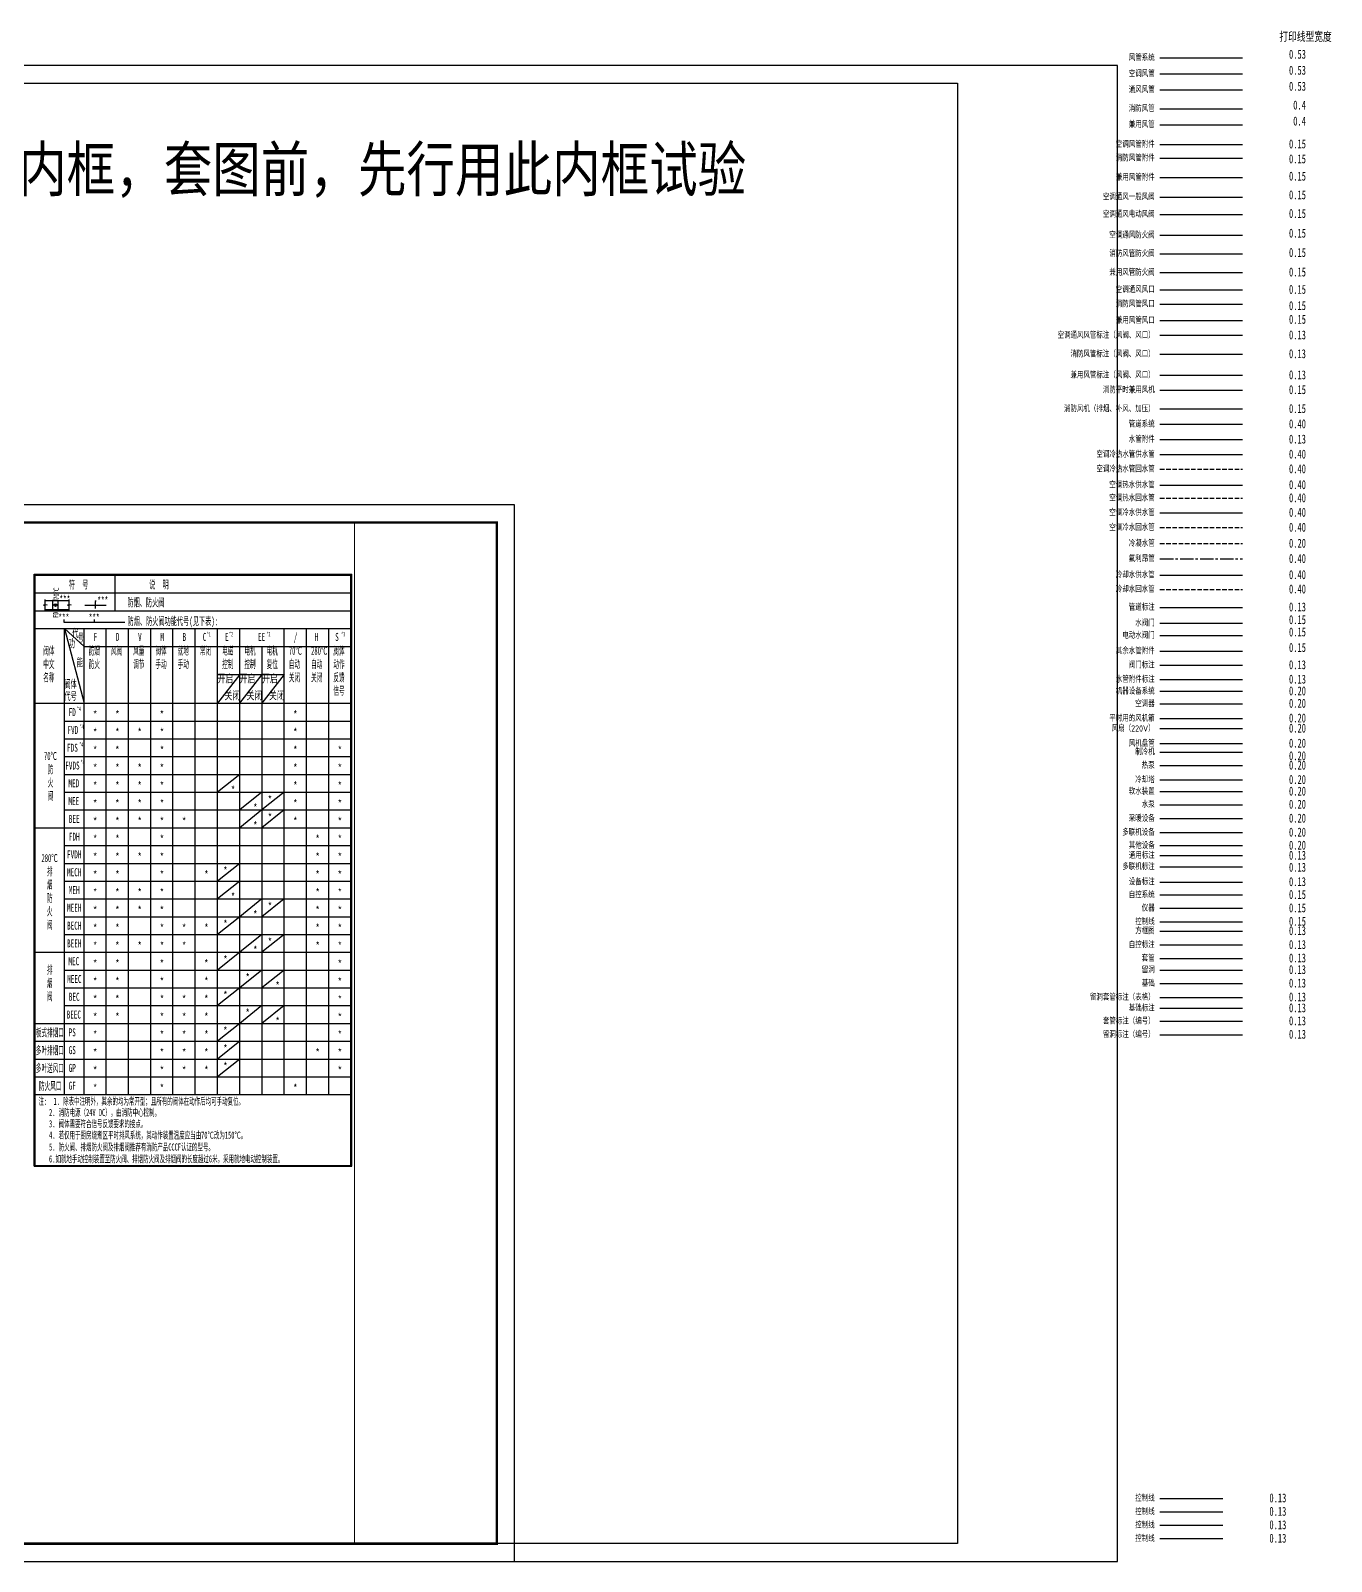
# Model space of a CAD drawing. Header units: millimetres. Extents: x 1637 to 339553, y 1785 to 98458.
# Drawn here: x 82428 to 155530, y 1785 to 87842 of the extents above; entities that cross this region are included whole.
import ezdxf
from ezdxf.enums import TextEntityAlignment as Align

# ---------------------------------------------------------------- set-up
doc = ezdxf.new("R2010")
doc.units = ezdxf.units.MM
doc.header["$LTSCALE"] = 1000
for name, pattern in [('CENTER2', [1.125, 0.75, -0.125, 0.125, -0.125]), ('DASH', [0.35, 0.25, -0.1]), ('HIDDEN', [9.525, 6.35, -3.175])]:
    doc.linetypes.add(name, pattern=pattern)
doc.layers.get('Defpoints').update_dxf_attribs({"color": 9})
for name, color, linetype in [('H-AI', 6, 'Continuous'), ('H-AI-CTRL', 6, 'HIDDEN'), ('H-AI-DIMS', 7, 'Continuous'), ('H-AI-INST', 6, 'Continuous'), ('H-AI-RECT', 7, 'Continuous'), ('H-BASE', 7, 'Continuous'), ('H-BASE-DIMS', 7, 'Continuous'), ('H-BUSH', 7, 'Continuous'), ('H-BUSH-DIMS', 7, 'Continuous'), ('H-DAPP-AAPP', 3, 'Continuous'), ('H-DAPP-ADAMP', 11, 'Continuous'), ('H-DAPP-DAMP', 3, 'Continuous'), ('H-DAPP-DAPP', 131, 'Continuous'), ('H-DAPP-DDAMP', 131, 'Continuous'), ('H-DAPP-DGRIL', 131, 'Continuous'), ('H-DAPP-EDAMP', 31, 'Continuous'), ('H-DAPP-FAPP', 3, 'Continuous'), ('H-DAPP-FDAMP', 161, 'Continuous'), ('H-DAPP-FGRIL', 161, 'Continuous'), ('H-DAPP-GRIL', 11, 'Continuous'), ('H-DIMS', 7, 'Continuous'), ('H-DIMS-DUAL', 7, 'Continuous'), ('H-DIMS-DUCT', 7, 'Continuous'), ('H-DIMS-EQUP', 7, 'Continuous'), ('H-DIMS-FIRE', 7, 'Continuous'), ('H-DIMS-VRV', 7, 'Continuous'), ('H-DUAL-FBOX', 131, 'Continuous'), ('H-DUCT', 2, 'Continuous'), ('H-DUCT-ACON', 2, 'Continuous'), ('H-DUCT-DUAL', 30, 'Continuous'), ('H-DUCT-FIRE', 20, 'Continuous'), ('H-DUCT-VENT', 2, 'Continuous'), ('H-EQUP', 4, 'Continuous'), ('H-EQUP-AHU', 4, 'Continuous'), ('H-EQUP-CHI', 4, 'Continuous'), ('H-EQUP-CT', 4, 'Continuous'), ('H-EQUP-ELSE', 4, 'Continuous'), ('H-EQUP-FANS', 4, 'Continuous'), ('H-EQUP-FBOX', 4, 'Continuous'), ('H-EQUP-FC', 4, 'Continuous'), ('H-EQUP-HEAT', 4, 'Continuous'), ('H-EQUP-HP', 4, 'Continuous'), ('H-EQUP-PUMP', 4, 'Continuous'), ('H-EQUP-SW', 4, 'Continuous'), ('H-EQUP-VRV', 4, 'Continuous'), ('H-FIRE-FBOX', 161, 'Continuous'), ('H-HOBU-DIMS', 7, 'Continuous'), ('H-HOLE', 7, 'Continuous'), ('h-hole-dims', 7, 'Continuous'), ('H-PAPP-DIMS', 7, 'Continuous'), ('H-PAPP-ELSE', 3, 'Continuous'), ('h-papp-evalv', 3, 'Continuous'), ('h-papp-valv', 3, 'Continuous'), ('H-PIPE', 1, 'Continuous'), ('H-PIPE-APPE', 7, 'Continuous'), ('H-PIPE-C', 4, 'DASH'), ('H-PIPE-CHR', 1, 'DASH'), ('H-PIPE-CHS', 1, 'Continuous'), ('H-PIPE-CR', 1, 'DASH'), ('H-PIPE-CS', 1, 'Continuous'), ('H-PIPE-CTR', 1, 'DASH'), ('H-PIPE-CTS', 1, 'Continuous'), ('H-PIPE-DIMS', 7, 'Continuous'), ('H-PIPE-HR', 1, 'DASH'), ('H-PIPE-HS', 1, 'Continuous'), ('H-PIPE-R', 1, 'CENTER2'), ('H-VALV-DIMS', 7, 'Continuous')]:
    doc.layers.add(name, color=color, linetype=linetype)
for name, color, linetype, plot in [('H-CON', 7, 'Continuous', False), ('H-CONA', 7, 'Continuous', False), ('H-CONS', 7, 'Continuous', False), ('H-CONW', 7, 'Continuous', False), ('内框', 8, 'Continuous', False)]:
    doc.layers.add(name, color=color, linetype=linetype, plot=plot)
doc.styles.add('TH-STYLE1', font='Stfangso_1.ttf', dxfattribs={"width": 0.7})
doc.styles.add('TH-STYLE3', font='tssdeng.shx', dxfattribs={"width": 0.8, "bigfont": 'tssdchn.shx'})
doc.styles.add('黑体', font='simhei.ttf')

# ---------------------------------------------------------------- blocks, each defined once
blk = doc.blocks.new('*U5')
at = {"layer": 'Defpoints'}
for points in [[(0, 0), (1189, 0), (1189, 841), (0, 841)], [(25, 831), (1099, 831), (1099, 10), (25, 10)]]:
    blk.add_lwpolyline(points, close=True, dxfattribs=at)
at = {"layer": 'Defpoints', "style": 'TH-STYLE1', "width": 0.8}
blk.add_text('A0内框，初始为1：100设置，可拉伸为加长内框，套图前，先行用此内框试验', height=25, dxfattribs=at).set_placement((53.05, 770.17))
blk = doc.blocks.new('THAPE_A1L_inner')
at = {"layer": '内框'}
for p, q in [((0, 609.4), (0, 594)), ((0, 609.4), (294, 609.4)), ((49, 594), (49, 609.4)), ((49, 609.4), (49, 594)), ((260.87, 594), (260.84, 609.4)), ((260.84, 609.4), (260.87, 594)), ((294, 594), (294, 609.4)), ((0, 594), (49, 594)), ((28, 594), (0, 594)), ((84, 594), (28, 594)), ((49, 594), (260.87, 594)), ((196, 594), (84, 594)), ((294, 594), (196, 594)), ((260.87, 594), (294, 594))]:
    blk.add_line(p, q, dxfattribs=at)
blk.add_lwpolyline([(0, 0), (841, 0), (841, 594), (0, 594)], close=True, dxfattribs=at)
at = {"layer": '内框', "const_width": 1.4}
blk.add_lwpolyline([(25, 584), (25, 10), (831, 10), (831, 584)], close=True, dxfattribs=at)
at = {"layer": '内框', "const_width": 0.5}
blk.add_lwpolyline([(751, 584), (751, 10)], dxfattribs=at)
at = {"layer": '内框', "style": '黑体', "width": 0.8}
for s, p in [('内框名称：', (4.43, 598.65)), ('A1L', (263.9, 598.64))]:
    blk.add_text(s, height=7, dxfattribs=at).set_placement(p)
blk.add_attdef('内框名称', (51.53, 598.63), '', height=7, dxfattribs=at)
blk = doc.blocks.new('*U103')
blk.add_line((250, -260), (250, -60))
blk.add_lwpolyline([(0, -320), (500, -320), (500, 0), (0, 0)], close=True)
blk.add_circle((250, -160), 75)
at = {"style": 'TH-STYLE1', "width": 0.7}
for s, p in [('FD', (-469, -325)), ('70℃', (554, -352))]:
    blk.add_text(s, height=300, dxfattribs=at).set_placement(p)

msp = doc.modelspace()

# ---------------------------------------------------------------- linework, layer by layer
msp.add_line((85428, 53227), (84328, 54227))
at = {"layer": 'H-AI'}
msp.add_line((145898, 39256), (150533, 39256), dxfattribs=at)
at = {"layer": 'H-AI-CTRL'}
msp.add_line((145898, 37744), (150533, 37744), dxfattribs=at)
at = {"layer": 'H-AI-DIMS'}
msp.add_line((145898, 36441), (150533, 36441), dxfattribs=at)
at = {"layer": 'H-AI-INST'}
msp.add_line((145898, 38500), (150533, 38500), dxfattribs=at)
at = {"layer": 'H-AI-RECT'}
msp.add_line((145898, 37222), (150533, 37222), dxfattribs=at)
at = {"layer": 'H-BASE'}
msp.add_line((145898, 34274), (150533, 34274), dxfattribs=at)
at = {"layer": 'H-BASE-DIMS'}
msp.add_line((145898, 32881), (150533, 32881), dxfattribs=at)
at = {"layer": 'H-BUSH'}
msp.add_line((145898, 35685), (150533, 35685), dxfattribs=at)
at = {"layer": 'H-BUSH-DIMS'}
msp.add_line((145898, 32151), (150533, 32151), dxfattribs=at)
at = {"layer": 'H-CON'}
msp.add_line((145898, 3819), (149432, 3819), dxfattribs=at)
at = {"layer": 'H-CONA'}
msp.add_line((145898, 5329), (149432, 5329), dxfattribs=at)
at = {"layer": 'H-CONS'}
msp.add_line((145898, 3064), (149432, 3064), dxfattribs=at)
at = {"layer": 'H-CONW'}
msp.add_line((145898, 4574), (149432, 4574), dxfattribs=at)
at = {"layer": 'H-DAPP-AAPP'}
msp.add_line((145898, 81444), (150533, 81444), dxfattribs=at)
at = {"layer": 'H-DAPP-ADAMP'}
msp.add_line((145898, 76338), (150533, 76338), dxfattribs=at)
at = {"layer": 'H-DAPP-DAMP'}
msp.add_line((145898, 78487), (150533, 78487), dxfattribs=at)
at = {"layer": 'H-DAPP-DAPP'}
msp.add_line((145898, 79585), (150533, 79585), dxfattribs=at)
at = {"layer": 'H-DAPP-DDAMP'}
msp.add_line((145898, 74239), (150533, 74239), dxfattribs=at)
at = {"layer": 'H-DAPP-DGRIL'}
msp.add_line((145898, 71545), (150533, 71545), dxfattribs=at)
at = {"layer": 'H-DAPP-EDAMP'}
for p, q in [((145898, 77512), (150533, 77512)), ((86076, 55348), (86076, 55718))]:
    msp.add_line(p, q, dxfattribs=at)
at = {"layer": 'H-DAPP-EDAMP', "const_width": 50}
msp.add_lwpolyline([(86051, 55770, 1), (86101, 55770, 1)], format="xyb", close=True, dxfattribs=at)
at = {"layer": 'H-DAPP-FAPP'}
msp.add_line((145898, 80673), (150533, 80673), dxfattribs=at)
at = {"layer": 'H-DAPP-FDAMP'}
msp.add_line((145898, 75300), (150533, 75300), dxfattribs=at)
at = {"layer": 'H-DAPP-FGRIL'}
msp.add_line((145898, 72468), (150533, 72468), dxfattribs=at)
at = {"layer": 'H-DAPP-GRIL'}
msp.add_line((145898, 73277), (150533, 73277), dxfattribs=at)
at = {"layer": 'H-DIMS'}
for p, q in [((82628, 24177), (82628, 57277)), ((82628, 23997), (82628, 57277)), ((82628, 57277), (100478, 57277)), ((82678, 24047), (82678, 57227)), ((82678, 57227), (100428, 57227)), ((87178, 55227), (87178, 57227)), ((100428, 24047), (100428, 57227)), ((100478, 23997), (100478, 57277)), ((82678, 56227), (100428, 56227)), ((82678, 55227), (100428, 55227)), ((82678, 55227), (100428, 55227)), ((82678, 54227), (100428, 54227)), ((84296, 54730), (84296, 54591)), ((84296, 54591), (87726, 54591)), ((84328, 28027), (84328, 54227)), ((84328, 54227), (85428, 50027)), ((85428, 28027), (85428, 54227)), ((86000, 54730), (86000, 54591)), ((86678, 28027), (86678, 54227)), ((87928, 28027), (87928, 54227)), ((89178, 28027), (89178, 54227)), ((90428, 28027), (90428, 54227)), ((91678, 28027), (91678, 54227)), ((92928, 28027), (92928, 54227)), ((94178, 28027), (94178, 54227)), ((96678, 28027), (96678, 54227)), ((97928, 28027), (97928, 54227)), ((99178, 28027), (99178, 54227)), ((85428, 53227), (100428, 53227)), ((95428, 53227), (95428, 28027)), ((92928, 51650), (94178, 51650)), ((94178, 51650), (92928, 50032)), ((95416, 51650), (94166, 50032)), ((94178, 51650), (96678, 51650)), ((96678, 51650), (95428, 50032)), ((82678, 50027), (100428, 50027)), ((84328, 49027), (100428, 49027)), ((93178, 49027), (100428, 49027)), ((84328, 48027), (100428, 48027)), ((84328, 47027), (100428, 47027)), ((84328, 46027), (100428, 46027)), ((84328, 46027), (100428, 46027)), ((94178, 46027), (92928, 45027)), ((84328, 45027), (100428, 45027)), ((84328, 45027), (100428, 45027)), ((95428, 45027), (94178, 44027)), ((96678, 45027), (95428, 44027)), ((84328, 44027), (100428, 44027)), ((95428, 44027), (94178, 43027)), ((96678, 44027), (95428, 43027)), ((82678, 43027), (100428, 43027)), ((84328, 42027), (100428, 42027)), ((145898, 41464), (150533, 41464)), ((84328, 41027), (100428, 41027)), ((94178, 41027), (92928, 40027)), ((84328, 40027), (100428, 40027)), ((94178, 40027), (92928, 39027)), ((84328, 39027), (100428, 39027)), ((95428, 39027), (94178, 38027)), ((96678, 39027), (95428, 38027)), ((84328, 38027), (100428, 38027)), ((94178, 38027), (92928, 37027)), ((84328, 37027), (100428, 37027)), ((95428, 37027), (94178, 36027)), ((96678, 37027), (95428, 36027)), ((82678, 36027), (100428, 36027)), ((84328, 36027), (100428, 36027)), ((84328, 36027), (100428, 36027)), ((94178, 36027), (92928, 35027)), ((84328, 35027), (100428, 35027)), ((95428, 35027), (94178, 34027)), ((96678, 35027), (95428, 34027)), ((84328, 34027), (100428, 34027)), ((94178, 34027), (92928, 33027)), ((84328, 33027), (100428, 33027)), ((95428, 33027), (94178, 32027)), ((96678, 33027), (95428, 32027)), ((82678, 32027), (100428, 32027)), ((94178, 32027), (92928, 31027)), ((82678, 31027), (100428, 31027)), ((94178, 31027), (92928, 30027)), ((82678, 30027), (100428, 30027)), ((94178, 30027), (92928, 29027)), ((82678, 29027), (100428, 29027)), ((82678, 28027), (100428, 28027)), ((82678, 28027), (100428, 28027)), ((82628, 23997), (100478, 23997)), ((82678, 24047), (100428, 24047)), ((82678, 24047), (100428, 24047))]:
    msp.add_line(p, q, dxfattribs=at)
at = {"layer": 'H-DIMS-DUAL'}
msp.add_line((145898, 68468), (150533, 68468), dxfattribs=at)
at = {"layer": 'H-DIMS-DUCT'}
for p, q in [((145898, 70712), (150533, 70712)), ((83350, 55561), (83143, 55551)), ((83143, 55551), (83241, 55537)), ((83241, 55577), (83241, 55861)), ((83241, 55577), (83350, 55561)), ((83241, 55232), (83241, 55537)), ((84700, 55561), (84493, 55551)), ((84493, 55551), (84591, 55537)), ((84591, 55577), (84591, 55861)), ((84591, 55577), (84700, 55561)), ((84591, 55232), (84591, 55537))]:
    msp.add_line(p, q, dxfattribs=at)
at = {"layer": 'H-DIMS-EQUP'}
msp.add_line((145898, 39976), (150533, 39976), dxfattribs=at)
at = {"layer": 'H-DIMS-FIRE'}
msp.add_line((145898, 69653), (150533, 69653), dxfattribs=at)
at = {"layer": 'H-DIMS-VRV'}
msp.add_line((145898, 40833), (150533, 40833), dxfattribs=at)
at = {"layer": 'H-DUAL-FBOX'}
msp.add_line((145898, 67634), (150533, 67634), dxfattribs=at)
at = {"layer": 'H-DUCT'}
for p, q in [((145898, 86311), (150533, 86311)), ((83241, 55801), (84591, 55801)), ((83241, 55301), (84591, 55301)), ((85478, 55533), (86678, 55533))]:
    msp.add_line(p, q, dxfattribs=at)
at = {"layer": 'H-DUCT-ACON'}
msp.add_line((145898, 85411), (150533, 85411), dxfattribs=at)
at = {"layer": 'H-DUCT-DUAL'}
msp.add_line((145898, 82554), (150533, 82554), dxfattribs=at)
at = {"layer": 'H-DUCT-FIRE'}
msp.add_line((145898, 83454), (150533, 83454), dxfattribs=at)
at = {"layer": 'H-DUCT-VENT'}
msp.add_line((145898, 84511), (150533, 84511), dxfattribs=at)
at = {"layer": 'H-EQUP'}
msp.add_line((145898, 50699), (150533, 50699), dxfattribs=at)
at = {"layer": 'H-EQUP-AHU'}
msp.add_line((145898, 50001), (150533, 50001), dxfattribs=at)
at = {"layer": 'H-EQUP-CHI'}
msp.add_line((145898, 47283), (150533, 47283), dxfattribs=at)
at = {"layer": 'H-EQUP-CT'}
msp.add_line((145898, 45718), (150533, 45718), dxfattribs=at)
at = {"layer": 'H-EQUP-ELSE'}
msp.add_line((145898, 42024), (150533, 42024), dxfattribs=at)
at = {"layer": 'H-EQUP-FANS'}
msp.add_line((145898, 48604), (150533, 48604), dxfattribs=at)
at = {"layer": 'H-EQUP-FBOX'}
msp.add_line((145898, 49174), (150533, 49174), dxfattribs=at)
at = {"layer": 'H-EQUP-FC'}
msp.add_line((145898, 47762), (150533, 47762), dxfattribs=at)
at = {"layer": 'H-EQUP-HEAT'}
msp.add_line((145898, 43543), (150533, 43543), dxfattribs=at)
at = {"layer": 'H-EQUP-HP'}
msp.add_line((145898, 46524), (150533, 46524), dxfattribs=at)
at = {"layer": 'H-EQUP-PUMP'}
msp.add_line((145898, 44326), (150533, 44326), dxfattribs=at)
at = {"layer": 'H-EQUP-SW'}
msp.add_line((145898, 45062), (150533, 45062), dxfattribs=at)
at = {"layer": 'H-EQUP-VRV'}
msp.add_line((145898, 42761), (150533, 42761), dxfattribs=at)
at = {"layer": 'H-FIRE-FBOX'}
msp.add_line((145898, 66571), (150533, 66571), dxfattribs=at)
at = {"layer": 'H-HOBU-DIMS'}
msp.add_line((145898, 33493), (150533, 33493), dxfattribs=at)
at = {"layer": 'H-HOLE'}
msp.add_line((145898, 35030), (150533, 35030), dxfattribs=at)
at = {"layer": 'h-hole-dims'}
msp.add_line((145898, 31395), (150533, 31395), dxfattribs=at)
at = {"layer": 'H-PAPP-DIMS'}
msp.add_line((145898, 51359), (150533, 51359), dxfattribs=at)
at = {"layer": 'H-PAPP-ELSE'}
msp.add_line((145898, 52962), (150533, 52962), dxfattribs=at)
at = {"layer": 'h-papp-evalv'}
msp.add_line((145898, 53835), (150533, 53835), dxfattribs=at)
at = {"layer": 'h-papp-valv'}
msp.add_line((145898, 54526), (150533, 54526), dxfattribs=at)
at = {"layer": 'H-PIPE'}
msp.add_line((145898, 65711), (150533, 65711), dxfattribs=at)
at = {"layer": 'H-PIPE-APPE'}
msp.add_line((145898, 64855), (150533, 64855), dxfattribs=at)
at = {"layer": 'H-PIPE-C'}
msp.add_line((145898, 59002), (150533, 59002), dxfattribs=at)
at = {"layer": 'H-PIPE-CHR'}
msp.add_line((145898, 63184), (150533, 63184), dxfattribs=at)
at = {"layer": 'H-PIPE-CHS'}
msp.add_line((145898, 64012), (150533, 64012), dxfattribs=at)
at = {"layer": 'H-PIPE-CR'}
msp.add_line((145898, 59899), (150533, 59899), dxfattribs=at)
at = {"layer": 'H-PIPE-CS'}
msp.add_line((145898, 60739), (150533, 60739), dxfattribs=at)
at = {"layer": 'H-PIPE-CTR'}
msp.add_line((145898, 56430), (150533, 56430), dxfattribs=at)
at = {"layer": 'H-PIPE-CTS'}
msp.add_line((145898, 57236), (150533, 57236), dxfattribs=at)
at = {"layer": 'H-PIPE-DIMS'}
msp.add_line((145898, 55418), (150533, 55418), dxfattribs=at)
at = {"layer": 'H-PIPE-HR'}
msp.add_line((145898, 61555), (150533, 61555), dxfattribs=at)
at = {"layer": 'H-PIPE-HS'}
msp.add_line((145898, 62294), (150533, 62294), dxfattribs=at)
at = {"layer": 'H-PIPE-R'}
msp.add_line((145898, 58142), (150533, 58142), dxfattribs=at)
at = {"layer": 'H-VALV-DIMS'}
msp.add_line((145898, 52170), (150533, 52170), dxfattribs=at)

# ---------------------------------------------------------------- block references
at = {"xscale": 100, "yscale": 100, "zscale": 100}
msp.add_blockref('*U5', (24609, 1785), dxfattribs=at)
at = {"layer": 'H-DAPP-FDAMP', "rotation": 90}
msp.add_blockref('*U103', (83662, 55301), dxfattribs=at)
at = {"layer": '内框', "xscale": 100, "yscale": 100, "zscale": 100}
msp.add_blockref('THAPE_A1L_inner', (25528, 1785), dxfattribs=at)

# ---------------------------------------------------------------- texts
at = {"layer": 'H-AI', "style": 'TH-STYLE3', "width": 0.8}
msp.add_text('自控系统', height=350, dxfattribs=at).set_placement((145599, 39085), align=Align.RIGHT)
at = {"layer": 'H-AI-CTRL', "style": 'TH-STYLE3', "width": 0.8}
msp.add_text('控制线', height=350, dxfattribs=at).set_placement((145599, 37573), align=Align.RIGHT)
at = {"layer": 'H-AI-DIMS', "style": 'TH-STYLE3', "width": 0.8}
msp.add_text('自控标注', height=350, dxfattribs=at).set_placement((145599, 36270), align=Align.RIGHT)
at = {"layer": 'H-AI-INST', "style": 'TH-STYLE3', "width": 0.8}
msp.add_text('仪器', height=350, dxfattribs=at).set_placement((145599, 38329), align=Align.RIGHT)
at = {"layer": 'H-AI-RECT', "style": 'TH-STYLE3', "width": 0.8}
msp.add_text('方框图', height=350, dxfattribs=at).set_placement((145599, 37051), align=Align.RIGHT)
at = {"layer": 'H-BASE', "style": 'TH-STYLE3', "width": 0.8}
msp.add_text('基础', height=350, dxfattribs=at).set_placement((145599, 34104), align=Align.RIGHT)
at = {"layer": 'H-BASE-DIMS', "style": 'TH-STYLE3', "width": 0.8}
msp.add_text('基础标注', height=350, dxfattribs=at).set_placement((145599, 32711), align=Align.RIGHT)
at = {"layer": 'H-BUSH', "style": 'TH-STYLE3', "width": 0.8}
msp.add_text('套管', height=350, dxfattribs=at).set_placement((145599, 35514), align=Align.RIGHT)
at = {"layer": 'H-BUSH-DIMS', "style": 'TH-STYLE3', "width": 0.8}
msp.add_text('套管标注（编号）', height=350, dxfattribs=at).set_placement((145599, 31980), align=Align.RIGHT)
at = {"layer": 'H-CON', "style": 'TH-STYLE3', "width": 0.8}
msp.add_text('控制线', height=350, dxfattribs=at).set_placement((145599, 3648), align=Align.RIGHT)
at = {"layer": 'H-CONA', "style": 'TH-STYLE3', "width": 0.8}
msp.add_text('控制线', height=350, dxfattribs=at).set_placement((145599, 5158), align=Align.RIGHT)
at = {"layer": 'H-CONS', "style": 'TH-STYLE3', "width": 0.8}
msp.add_text('控制线', height=350, dxfattribs=at).set_placement((145599, 2893), align=Align.RIGHT)
at = {"layer": 'H-CONW', "style": 'TH-STYLE3', "width": 0.8}
msp.add_text('控制线', height=350, dxfattribs=at).set_placement((145599, 4403), align=Align.RIGHT)
at = {"layer": 'H-DAPP-AAPP', "style": 'TH-STYLE3', "width": 0.8}
msp.add_text('空调风管附件', height=350, dxfattribs=at).set_placement((145599, 81273), align=Align.RIGHT)
at = {"layer": 'H-DAPP-ADAMP', "style": 'TH-STYLE3', "width": 0.8}
msp.add_text('空调通风防火阀', height=350, dxfattribs=at).set_placement((145599, 76167), align=Align.RIGHT)
at = {"layer": 'H-DAPP-DAMP', "style": 'TH-STYLE3', "width": 0.8}
msp.add_text('空调通风一般风阀', height=350, dxfattribs=at).set_placement((145599, 78316), align=Align.RIGHT)
at = {"layer": 'H-DAPP-DAPP', "style": 'TH-STYLE3', "width": 0.8}
msp.add_text('兼用风管附件', height=350, dxfattribs=at).set_placement((145599, 79414), align=Align.RIGHT)
at = {"layer": 'H-DAPP-DDAMP', "style": 'TH-STYLE3', "width": 0.8}
msp.add_text('兼用风管防火阀', height=350, dxfattribs=at).set_placement((145599, 74069), align=Align.RIGHT)
at = {"layer": 'H-DAPP-DGRIL', "style": 'TH-STYLE3', "width": 0.8}
msp.add_text('兼用风管风口', height=350, dxfattribs=at).set_placement((145599, 71374), align=Align.RIGHT)
at = {"layer": 'H-DAPP-EDAMP', "style": 'TH-STYLE3', "width": 0.8}
msp.add_text('空调通风电动风阀', height=350, dxfattribs=at).set_placement((145599, 77342), align=Align.RIGHT)
at = {"layer": 'H-DAPP-FAPP', "style": 'TH-STYLE3', "width": 0.8}
msp.add_text('消防风管附件', height=350, dxfattribs=at).set_placement((145599, 80502), align=Align.RIGHT)
at = {"layer": 'H-DAPP-FDAMP', "style": 'TH-STYLE3', "width": 0.8}
msp.add_text('消防风管防火阀', height=350, dxfattribs=at).set_placement((145599, 75129), align=Align.RIGHT)
at = {"layer": 'H-DAPP-FGRIL', "style": 'TH-STYLE3', "width": 0.8}
msp.add_text('消防风管风口', height=350, dxfattribs=at).set_placement((145599, 72297), align=Align.RIGHT)
at = {"layer": 'H-DAPP-GRIL', "style": 'TH-STYLE3', "width": 0.8}
msp.add_text('空调通风风口', height=350, dxfattribs=at).set_placement((145599, 73106), align=Align.RIGHT)
at = {"layer": 'H-DIMS', "style": 'TH-STYLE1'}
for s, width, p in [('符  号', 0.55, (85124, 56713)), ('说  明', 0.55, (89639, 56713)), ('***', 0.55, (84353, 55880)), ('***', 0.55, (86482, 55808)), ('***', 0.55, (84294, 54846)), ('***', 0.55, (85997, 54846)), ('FD', 0.55, (84766, 49527)), ('FVD', 0.55, (84801, 48527)), ('FDS', 0.55, (84780, 47527)), ('FVDS', 0.55, (84778, 46527)), ('MED', 0.55, (84855, 45527)), ('MEE', 0.55, (84855, 44527)), ('BEE', 0.55, (84879, 43527)), ('FDH', 0.55, (84879, 42527)), ('FVDH', 0.55, (84879, 41527)), ('MECH', 0.55, (84879, 40527)), ('MEH', 0.55, (84879, 39527)), ('MEEH', 0.55, (84879, 38527)), ('BECH', 0.55, (84879, 37527)), ('BEEH', 0.55, (84879, 36527)), ('MEC', 0.55, (84855, 35527)), ('MEEC', 0.55, (84885, 34527)), ('BEC', 0.55, (84879, 33527)), ('BEEC', 0.55, (84855, 32527)), ('板式排烟口', 0.5, (83508, 31527)), ('PS', 0.55, (84766, 31527)), ('多叶排烟口', 0.5, (83508, 30527)), ('GS', 0.55, (84766, 30527)), ('多叶送风口', 0.5, (83508, 29527)), ('GP', 0.55, (84766, 29527)), ('防火风口', 0.5, (83528, 28527)), ('GF', 0.55, (84766, 28527))]:
    msp.add_text(s, height=450, dxfattribs=dict(at, width=width)).set_placement(p, align=Align.MIDDLE)
at = {"layer": 'H-DIMS', "style": 'TH-STYLE1', "width": 0.55}
for s, height, p in [('防烟、防火阀', 450, (87868, 55472)), ('代', 450, (84766, 53745)), ('防烟、防火阀功能代号(见下表):', 450, (87875, 54418)), ('功', 450, (84571, 53168)), ('号', 450, (85076, 53499)), ('F', 450, (85966, 53533)), ('D', 450, (87216, 53533)), ('V', 450, (88466, 53533)), ('M', 450, (89716, 53533)), ('B', 450, (90966, 53533)), ('C ', 450, (92102, 53533)), ('*1 ', 250, (92330, 53785)), ('E ', 450, (93350, 53533)), ('*2 ', 250, (93580, 53785)), ('EE ', 450, (95206, 53533)), ('*2', 250, (95681, 53785)), ('/', 450, (97216, 53533)), ('H', 450, (98391, 53533)), ('S  ', 450, (99543, 53533)), ('*3 ', 250, (99880, 53785)), ('能', 450, (85024, 52105)), ('阀体', 450, (84324, 50885)), ('代号', 450, (84321, 50199)), ('*4 ', 250, (85031, 49585)), ('*4 ', 250, (85183, 48585)), ('*4', 250, (85161, 47585)), ('*4 ', 250, (85235, 46585)), ('注:  1. 除表中注明外，其余的均为常开型；且所有的阀体在动作后均可手动复位。', 400, (82869, 27450)), ('2. 消防电源（24V DC），由消防中心控制。', 400, (83463, 26824)), ('3. 阀体需要符合信号反馈要求的接点。', 400, (83463, 26186)), ('4. 若仅用于厨房烧煮区平时排风系统，其动作装置温度应当由70℃改为150℃。', 400, (83463, 25547)), ('5. 防火阀、排烟防火阀及排烟阀推荐有消防产品CCCF认证的型号。', 400, (83463, 24880)), ('6.如就地手动控制装置至防火阀、排烟防火阀及排烟阀的长度超过6米，采用就地电动控制装置。', 400, (83463, 24212))]:
    msp.add_text(s, height=height, dxfattribs=at).set_placement(p)
at = {"layer": 'H-DIMS', "style": 'TH-STYLE1', "width": 0.8}
for p in [(86055, 49027), (87305, 49027), (89805, 49027), (97305, 49027), (86055, 48027), (87305, 48027), (88555, 48027), (89805, 48027), (97305, 48027), (86055, 47027), (87305, 47027), (89805, 47027), (97305, 47027), (99805, 47027), (86055, 46027), (87305, 46027), (88555, 46027), (89805, 46027), (97305, 46027), (99805, 46027), (86055, 45027), (87305, 45027), (88555, 45027), (89805, 45027), (97305, 45027), (99805, 45027), (93806, 44783), (95875, 44249), (86055, 44027), (87305, 44027), (88555, 44027), (89805, 44027), (95056, 43783), (97305, 44027), (99805, 44027), (86055, 43027), (87305, 43027), (88555, 43027), (89805, 43027), (91055, 43027), (95056, 42783), (95875, 43249), (97305, 43027), (99805, 43027), (86055, 42027), (87305, 42027), (89805, 42027), (98555, 42027), (99805, 42027), (86055, 41027), (87305, 41027), (88555, 41027), (89805, 41027), (98555, 41027), (99805, 41027), (86055, 40027), (87305, 40027), (89805, 40027), (92305, 40027), (93375, 40249), (98555, 40027), (99805, 40027), (86055, 39027), (87305, 39027), (88555, 39027), (89805, 39027), (98555, 39027), (99805, 39027), (93806, 38783), (95875, 38249), (86055, 38027), (87305, 38027), (88555, 38027), (89805, 38027), (93375, 37249), (95056, 37783), (98555, 38027), (99805, 38027), (86055, 37027), (87305, 37027), (89805, 37027), (91055, 37027), (92305, 37027), (98555, 37027), (99805, 37027), (86055, 36027), (87305, 36027), (88555, 36027), (89805, 36027), (91055, 36027), (95056, 35783), (95875, 36249), (98555, 36027), (99805, 36027), (86055, 35027), (87305, 35027), (89805, 35027), (92305, 35027), (93375, 35249), (99805, 35011), (86055, 34027), (87305, 34027), (89805, 34027), (92305, 34027), (94625, 34249), (99805, 34011), (86055, 33027), (87305, 33027), (89805, 33027), (91055, 33027), (92305, 33027), (93375, 33249), (96306, 33783), (99805, 33011), (94625, 32249), (86055, 32027), (87305, 32027), (89805, 32027), (91055, 32027), (92305, 32027), (93375, 31249), (96306, 31783), (99805, 32011), (86055, 31027), (89805, 31027), (91055, 31027), (92305, 31027), (99805, 31027), (86055, 30027), (89805, 30027), (91055, 30027), (92305, 30027), (93375, 30249), (98555, 30027), (99805, 30027), (86055, 29027), (89805, 29027), (91055, 29027), (92305, 29027), (93375, 29249), (99805, 29027), (86055, 28027), (89805, 28027), (97305, 28027)]:
    msp.add_text('*', height=450, dxfattribs=at).set_placement(p, align=Align.BOTTOM_CENTER)
at = {"layer": 'H-DIMS', "style": 'TH-STYLE3', "width": 0.8}
msp.add_text('通用标注', height=350, dxfattribs=at).set_placement((145599, 41293), align=Align.RIGHT)
at = {"layer": 'H-DIMS', "char_height": 500, "attachment_point": 9, "style": 'TH-STYLE1'}
for s, insert in [('打印线型宽度', (155548, 87198, 0)), ('0.53', (154101, 86256, 0)), ('0.53', (154101, 85356, 0)), ('0.53', (154101, 84456, 0)), ('0.4', (154101, 83398, 0)), ('0.4', (154101, 82498, 0)), ('0.15', (154101, 81215, 0)), ('0.15', (154101, 80374, 0)), ('0.15', (154101, 79403, 0)), ('0.15', (154101, 78352, 0)), ('0.15', (154101, 77307, 0)), ('0.15', (154101, 76200, 0)), ('0.15', (154101, 75112, 0)), ('0.15', (154101, 74014, 0)), ('0.15', (154101, 73037, 0)), ('0.15', (154101, 72125, 0)), ('0.15', (154101, 71353, 0)), ('0.13', (154101, 70479, 0)), ('0.13', (154101, 69420, 0)), ('0.13', (154101, 68234, 0)), ('0.15', (154101, 67401, 0)), ('0.15', (154101, 66337, 0)), ('0.40', (154101, 65478, 0)), ('0.13', (154101, 64622, 0)), ('0.40', (154101, 63779, 0)), ('0.40', (154101, 62951, 0)), ('0.40', (154101, 62061, 0)), ('0.40', (154101, 61321, 0)), ('0.40', (154101, 60506, 0)), ('0.40', (154101, 59665, 0)), ('0.20', (154101, 58768, 0)), ('0.40', (154101, 57909, 0)), ('0.40', (154101, 57002, 0)), ('0.40', (154101, 56196, 0)), ('0.13', (154101, 55185, 0)), ('0.15', (154101, 54470, 0)), ('0.15', (154101, 53779, 0)), ('0.15', (154101, 52907, 0)), ('0.13', (154101, 51937, 0)), ('0.13', (154101, 51126, 0)), ('0.20', (154101, 50466, 0)), ('0.20', (154101, 49768, 0)), ('0.20', (154101, 48941, 0)), ('0.20', (154101, 48371, 0)), ('0.20', (154101, 47528, 0)), ('0.20', (154101, 46818, 0)), ('0.20', (154101, 46291, 0)), ('0.20', (154101, 45485, 0)), ('0.20', (154101, 44829, 0)), ('0.20', (154101, 44093, 0)), ('0.20', (154101, 43310, 0)), ('0.20', (154101, 42527, 0)), ('0.20', (154101, 41791, 0)), ('0.13', (154101, 41224, 0)), ('0.13', (154101, 40550, 0)), ('0.13', (154101, 39743, 0)), ('0.15', (154101, 39022, 0)), ('0.15', (154101, 38267, 0)), ('0.15', (154101, 37511, 0)), ('0.13', (154101, 36988, 0)), ('0.13', (154101, 36207, 0)), ('0.13', (154101, 35452, 0)), ('0.13', (154101, 34797, 0)), ('0.13', (154101, 34041, 0)), ('0.13', (154101, 33260, 0)), ('0.13', (154101, 32648, 0)), ('0.13', (154101, 31918, 0)), ('0.13', (154101, 31162, 0)), ('0.13', (153000, 5096, 0)), ('0.13', (153000, 4341, 0)), ('0.13', (153000, 3586, 0)), ('0.13', (153000, 2831, 0))]:
    msp.add_mtext(s, dxfattribs=dict(at, insert=insert))
at = {"layer": 'H-DIMS', "char_height": 450, "style": 'TH-STYLE1'}
for s, insert, width, attachment_point in [('{\\Q0.5;\\W0.5;阀体中文名称}', (83133, 53205), 738, 1), ('{\\Q0.5;\\W0.5;防烟防火}', (85689, 53205), 738, 1), ('{\\Q0.5;\\W0.5;风阀}', (86939, 53205), 738, 1), ('{\\Q0.5;\\W0.5;风量调节}', (88189, 53205), 738, 1), ('{\\Q0.5;\\W0.5;阀体手动}', (89439, 53205), 738, 1), ('{\\Q0.5;\\W0.5;就地\\P手动}', (90689, 53205), 738, 1), ('{\\Q0.5;\\W0.5;常闭}', (91939, 53205), 738, 1), ('{\\Q0.5;\\W0.5;电磁控制}', (93189, 53205), 738, 1), ('{\\Q0.5;\\W0.5;电机控制}', (94439, 53205), 738, 1), ('{\\Q0.5;\\W0.5;电机复位}', (95689, 53205), 738, 1), ('{\\Q0.5;\\W0.5;70℃自动关闭}', (96939, 53205), 738, 1), ('{\\Q0.5;\\W0.5;280℃自动关闭}', (98189, 53205), 738, 1), ('{\\Q0.5;\\W0.5;阀体动作反馈信号}', (99439, 53205), 738, 1), ('\\P开启', (92936, 52394), 875.99, 1), ('\\P开启', (94174, 52394), 875.99, 1), ('\\P开启', (95436, 52394), 875.99, 1), ('关闭', (93324, 50692), 875.99, 1), ('关闭', (94563, 50692), 875.99, 1), ('关闭', (95824, 50692), 875.99, 1), ('{\\Q0.5;\\W0.5;70\\Q0;℃\\Q0.5;防火阀}', (83545, 47288), 146, 2), ('{\\Q0.5;\\W0.5;280\\Q0;℃\\Q0.5;排烟防火阀}', (83496, 41550), 146, 2), ('{\\Q0.5;\\W0.5;排烟阀}', (83496, 35271), 146, 2)]:
    msp.add_mtext(s, dxfattribs=dict(at, insert=insert, width=width, attachment_point=attachment_point))
at = {"layer": 'H-DIMS-DUAL', "style": 'TH-STYLE3', "width": 0.8}
msp.add_text('兼用风管标注（风阀、风口）', height=350, dxfattribs=at).set_placement((145599, 68297), align=Align.RIGHT)
at = {"layer": 'H-DIMS-DUCT', "style": 'TH-STYLE3', "width": 0.8}
msp.add_text('空调通风风管标注（风阀、风口）', height=350, dxfattribs=at).set_placement((145599, 70541), align=Align.RIGHT)
at = {"layer": 'H-DIMS-EQUP', "style": 'TH-STYLE3', "width": 0.8}
msp.add_text('设备标注', height=350, dxfattribs=at).set_placement((145599, 39806), align=Align.RIGHT)
at = {"layer": 'H-DIMS-FIRE', "style": 'TH-STYLE3', "width": 0.8}
msp.add_text('消防风管标注（风阀、风口）', height=350, dxfattribs=at).set_placement((145599, 69483), align=Align.RIGHT)
at = {"layer": 'H-DIMS-VRV', "style": 'TH-STYLE3', "width": 0.8}
msp.add_text('多联机标注', height=350, dxfattribs=at).set_placement((145599, 40662), align=Align.RIGHT)
at = {"layer": 'H-DUAL-FBOX', "style": 'TH-STYLE3', "width": 0.8}
msp.add_text('消防平时兼用风机', height=350, dxfattribs=at).set_placement((145599, 67463), align=Align.RIGHT)
at = {"layer": 'H-DUCT', "style": 'TH-STYLE3', "width": 0.8}
msp.add_text('风管系统', height=350, dxfattribs=at).set_placement((145599, 86141), align=Align.RIGHT)
at = {"layer": 'H-DUCT-ACON', "style": 'TH-STYLE3', "width": 0.8}
msp.add_text('空调风管', height=350, dxfattribs=at).set_placement((145599, 85241), align=Align.RIGHT)
at = {"layer": 'H-DUCT-DUAL', "style": 'TH-STYLE3', "width": 0.8}
msp.add_text('兼用风管', height=350, dxfattribs=at).set_placement((145599, 82383), align=Align.RIGHT)
at = {"layer": 'H-DUCT-FIRE', "style": 'TH-STYLE3', "width": 0.8}
msp.add_text('消防风管', height=350, dxfattribs=at).set_placement((145599, 83283), align=Align.RIGHT)
at = {"layer": 'H-DUCT-VENT', "style": 'TH-STYLE3', "width": 0.8}
msp.add_text('通风风管', height=350, dxfattribs=at).set_placement((145599, 84341), align=Align.RIGHT)
at = {"layer": 'H-EQUP', "style": 'TH-STYLE3', "width": 0.8}
msp.add_text('机器设备系统', height=350, dxfattribs=at).set_placement((145599, 50528), align=Align.RIGHT)
at = {"layer": 'H-EQUP-AHU', "style": 'TH-STYLE3', "width": 0.8}
msp.add_text('空调器', height=350, dxfattribs=at).set_placement((145599, 49831), align=Align.RIGHT)
at = {"layer": 'H-EQUP-CHI', "style": 'TH-STYLE3', "width": 0.8}
msp.add_text('制冷机', height=350, dxfattribs=at).set_placement((145599, 47113), align=Align.RIGHT)
at = {"layer": 'H-EQUP-CT', "style": 'TH-STYLE3', "width": 0.8}
msp.add_text('冷却塔', height=350, dxfattribs=at).set_placement((145599, 45548), align=Align.RIGHT)
at = {"layer": 'H-EQUP-ELSE', "style": 'TH-STYLE3', "width": 0.8}
msp.add_text('其他设备', height=350, dxfattribs=at).set_placement((145599, 41854), align=Align.RIGHT)
at = {"layer": 'H-EQUP-FANS', "style": 'TH-STYLE3', "width": 0.8}
msp.add_text('风扇（220V）', height=350, dxfattribs=at).set_placement((145599, 48433), align=Align.RIGHT)
at = {"layer": 'H-EQUP-FBOX', "style": 'TH-STYLE3', "width": 0.8}
msp.add_text('平时用的风机箱', height=350, dxfattribs=at).set_placement((145599, 49004), align=Align.RIGHT)
at = {"layer": 'H-EQUP-FC', "style": 'TH-STYLE3', "width": 0.8}
msp.add_text('风机盘管', height=350, dxfattribs=at).set_placement((145599, 47591), align=Align.RIGHT)
at = {"layer": 'H-EQUP-HEAT', "style": 'TH-STYLE3', "width": 0.8}
msp.add_text('采暖设备', height=350, dxfattribs=at).set_placement((145599, 43373), align=Align.RIGHT)
at = {"layer": 'H-EQUP-HP', "style": 'TH-STYLE3', "width": 0.8}
msp.add_text('热泵', height=350, dxfattribs=at).set_placement((145599, 46353), align=Align.RIGHT)
at = {"layer": 'H-EQUP-PUMP', "style": 'TH-STYLE3', "width": 0.8}
msp.add_text('水泵', height=350, dxfattribs=at).set_placement((145599, 44155), align=Align.RIGHT)
at = {"layer": 'H-EQUP-SW', "style": 'TH-STYLE3', "width": 0.8}
msp.add_text('软水装置', height=350, dxfattribs=at).set_placement((145599, 44892), align=Align.RIGHT)
at = {"layer": 'H-EQUP-VRV', "style": 'TH-STYLE3', "width": 0.8}
msp.add_text('多联机设备', height=350, dxfattribs=at).set_placement((145599, 42590), align=Align.RIGHT)
at = {"layer": 'H-FIRE-FBOX', "style": 'TH-STYLE3', "width": 0.8}
msp.add_text('消防风机（排烟、补风、加压）', height=350, dxfattribs=at).set_placement((145599, 66400), align=Align.RIGHT)
at = {"layer": 'H-HOBU-DIMS', "style": 'TH-STYLE3', "width": 0.8}
msp.add_text('留洞套管标注（表格）', height=350, dxfattribs=at).set_placement((145599, 33323), align=Align.RIGHT)
at = {"layer": 'H-HOLE', "style": 'TH-STYLE3', "width": 0.8}
msp.add_text('留洞', height=350, dxfattribs=at).set_placement((145599, 34859), align=Align.RIGHT)
at = {"layer": 'h-hole-dims', "style": 'TH-STYLE3', "width": 0.8}
msp.add_text('留洞标注（编号）', height=350, dxfattribs=at).set_placement((145599, 31225), align=Align.RIGHT)
at = {"layer": 'H-PAPP-DIMS', "style": 'TH-STYLE3', "width": 0.8}
msp.add_text('水管附件标注', height=350, dxfattribs=at).set_placement((145599, 51189), align=Align.RIGHT)
at = {"layer": 'H-PAPP-ELSE', "style": 'TH-STYLE3', "width": 0.8}
msp.add_text('其余水管附件', height=350, dxfattribs=at).set_placement((145599, 52792), align=Align.RIGHT)
at = {"layer": 'h-papp-evalv', "style": 'TH-STYLE3', "width": 0.8}
msp.add_text('电动水阀门', height=350, dxfattribs=at).set_placement((145599, 53665), align=Align.RIGHT)
at = {"layer": 'h-papp-valv', "style": 'TH-STYLE3', "width": 0.8}
msp.add_text('水阀门', height=350, dxfattribs=at).set_placement((145599, 54355), align=Align.RIGHT)
at = {"layer": 'H-PIPE', "style": 'TH-STYLE3', "width": 0.8}
msp.add_text('管道系统', height=350, dxfattribs=at).set_placement((145599, 65540), align=Align.RIGHT)
at = {"layer": 'H-PIPE-APPE', "style": 'TH-STYLE3', "width": 0.8}
msp.add_text('水管附件', height=350, dxfattribs=at).set_placement((145599, 64685), align=Align.RIGHT)
at = {"layer": 'H-PIPE-C', "style": 'TH-STYLE3', "width": 0.8}
msp.add_text('冷凝水管', height=350, dxfattribs=at).set_placement((145599, 58831), align=Align.RIGHT)
at = {"layer": 'H-PIPE-CHR', "style": 'TH-STYLE3', "width": 0.8}
msp.add_text('空调冷热水管回水管', height=350, dxfattribs=at).set_placement((145599, 63013), align=Align.RIGHT)
at = {"layer": 'H-PIPE-CHS', "style": 'TH-STYLE3', "width": 0.8}
msp.add_text('空调冷热水管供水管', height=350, dxfattribs=at).set_placement((145599, 63842), align=Align.RIGHT)
at = {"layer": 'H-PIPE-CR', "style": 'TH-STYLE3', "width": 0.8}
msp.add_text('空调冷水回水管', height=350, dxfattribs=at).set_placement((145599, 59728), align=Align.RIGHT)
at = {"layer": 'H-PIPE-CS', "style": 'TH-STYLE3', "width": 0.8}
msp.add_text('空调冷水供水管', height=350, dxfattribs=at).set_placement((145599, 60568), align=Align.RIGHT)
at = {"layer": 'H-PIPE-CTR', "style": 'TH-STYLE3', "width": 0.8}
msp.add_text('冷却水回水管', height=350, dxfattribs=at).set_placement((145599, 56259), align=Align.RIGHT)
at = {"layer": 'H-PIPE-CTS', "style": 'TH-STYLE3', "width": 0.8}
msp.add_text('冷却水供水管', height=350, dxfattribs=at).set_placement((145599, 57065), align=Align.RIGHT)
at = {"layer": 'H-PIPE-DIMS', "style": 'TH-STYLE3', "width": 0.8}
msp.add_text('管道标注', height=350, dxfattribs=at).set_placement((145599, 55247), align=Align.RIGHT)
at = {"layer": 'H-PIPE-HR', "style": 'TH-STYLE3', "width": 0.8}
msp.add_text('空调热水回水管', height=350, dxfattribs=at).set_placement((145599, 61384), align=Align.RIGHT)
at = {"layer": 'H-PIPE-HS', "style": 'TH-STYLE3', "width": 0.8}
msp.add_text('空调热水供水管', height=350, dxfattribs=at).set_placement((145599, 62123), align=Align.RIGHT)
at = {"layer": 'H-PIPE-R', "style": 'TH-STYLE3', "width": 0.8}
msp.add_text('氟利昂管', height=350, dxfattribs=at).set_placement((145599, 57971), align=Align.RIGHT)
at = {"layer": 'H-VALV-DIMS', "style": 'TH-STYLE3', "width": 0.8}
msp.add_text('阀门标注', height=350, dxfattribs=at).set_placement((145599, 52000), align=Align.RIGHT)

doc.saveas('drawing.dxf')
